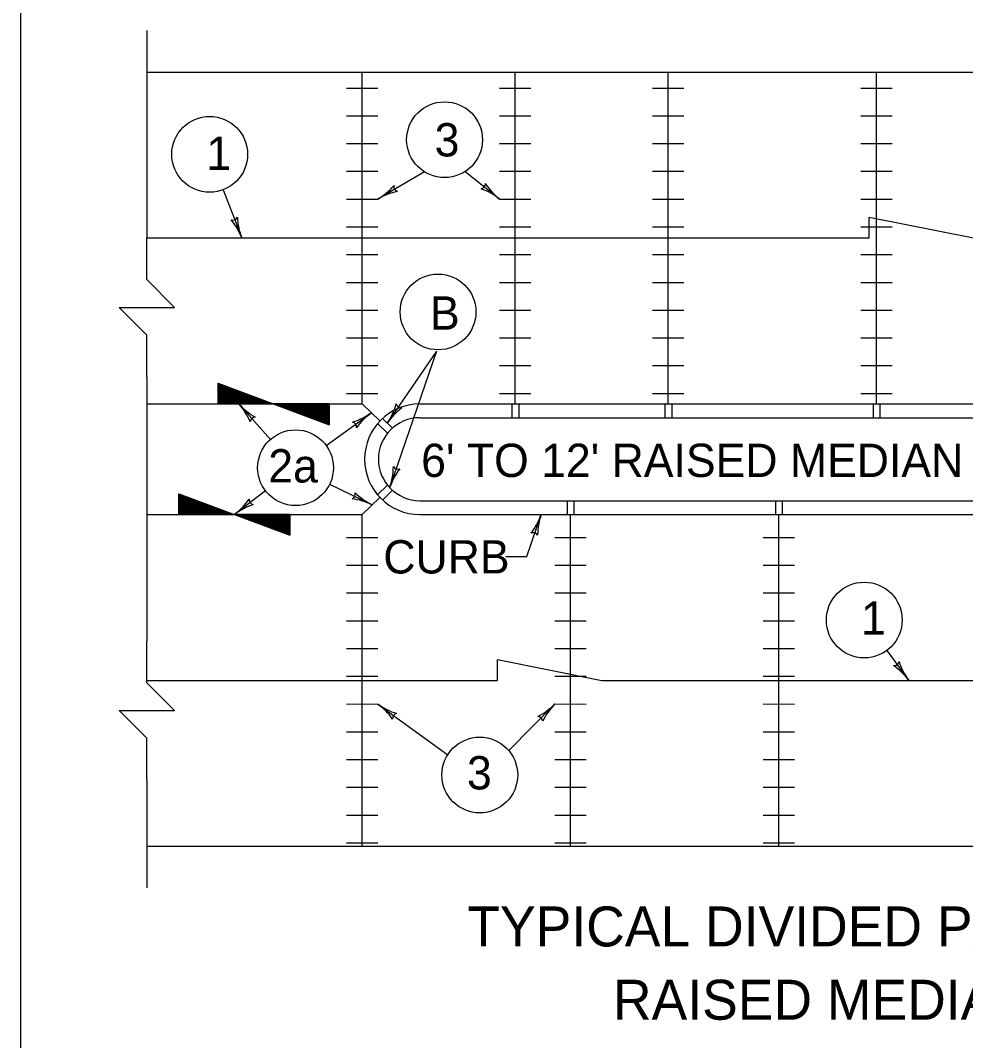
# Model space of a CAD drawing. Extents: x 1000 to 1036.3, y 1000 to 1022.
# Drawn here: x 1007 to 1012.67, y 1006.06 to 1012.19 of the extents above; entities that cross this region are included whole.
import ezdxf

# ---------------------------------------------------------------- set-up
doc = ezdxf.new("R2010")
doc.units = 0
for name, color, linetype in [('Level 1', 7, 'Continuous'), ('Level 10', 7, 'Continuous'), ('Level 11', 7, 'Continuous')]:
    doc.layers.add(name, color=color, linetype=linetype)

msp = doc.modelspace()

# ---------------------------------------------------------------- linework, layer by layer
at = {"layer": 'Level 1'}
for p, q in [((1007.7583, 1012.1288), (1007.7583, 1010.8828)), ((1007.7583, 1011.8788), (1018.7622, 1011.8788)), ((1009.0511, 1009.8868), (1009.0511, 1011.8788)), ((1009.9692, 1009.8868), (1009.9692, 1011.8788)), ((1010.8872, 1009.8868), (1010.8872, 1011.8788)), ((1012.1372, 1009.8868), (1012.1372, 1011.8788)), ((1012.1372, 1009.8868), (1012.1372, 1011.8788)), ((1008.9576, 1011.7832), (1009.1443, 1011.7832)), ((1009.8757, 1011.7832), (1010.0624, 1011.7832)), ((1010.7937, 1011.7832), (1010.9805, 1011.7832)), ((1012.0437, 1011.7832), (1012.2305, 1011.7832)), ((1008.9575, 1011.6165), (1009.1442, 1011.6165)), ((1009.8756, 1011.6165), (1010.0623, 1011.6165)), ((1010.7937, 1011.6165), (1010.9804, 1011.6165)), ((1012.0437, 1011.6165), (1012.2304, 1011.6165)), ((1008.9576, 1011.4498), (1009.1443, 1011.4498)), ((1009.8757, 1011.4498), (1010.0624, 1011.4498)), ((1010.7937, 1011.4498), (1010.9805, 1011.4498)), ((1012.0437, 1011.4498), (1012.2305, 1011.4498)), ((1008.9576, 1011.2832), (1009.1443, 1011.2832)), ((1009.4241, 1011.2802), (1009.1442, 1011.1165)), ((1009.8756, 1011.1165), (1009.6694, 1011.2792)), ((1009.8757, 1011.2832), (1010.0624, 1011.2832)), ((1010.7937, 1011.2832), (1010.9805, 1011.2832)), ((1012.0437, 1011.2832), (1012.2305, 1011.2832)), ((1008.2171, 1011.1726), (1008.3278, 1010.8828)), ((1008.9575, 1011.1165), (1009.1442, 1011.1165)), ((1009.8756, 1011.1165), (1010.0623, 1011.1165)), ((1010.7937, 1011.1165), (1010.9804, 1011.1165)), ((1012.0437, 1011.1165), (1012.2304, 1011.1165)), ((1012.094, 1010.8828), (1012.094, 1011.0078)), ((1012.094, 1011.0078), (1012.719, 1010.8828)), ((1008.9575, 1010.9498), (1009.1442, 1010.9498)), ((1009.8756, 1010.9498), (1010.0623, 1010.9498)), ((1010.7937, 1010.9498), (1010.9804, 1010.9498)), ((1012.0437, 1010.9498), (1012.2304, 1010.9498)), ((1007.7583, 1010.8828), (1012.094, 1010.8828)), ((1009.0511, 1010.8828), (1010.8872, 1010.8828)), ((1008.9575, 1010.7832), (1009.1442, 1010.7832)), ((1009.8756, 1010.7832), (1010.0623, 1010.7832)), ((1010.7937, 1010.7832), (1010.9804, 1010.7832)), ((1012.0437, 1010.7832), (1012.2304, 1010.7832)), ((1008.9574, 1010.6165), (1009.1442, 1010.6165)), ((1009.8755, 1010.6165), (1010.0622, 1010.6165)), ((1010.7936, 1010.6165), (1010.9803, 1010.6165)), ((1012.0436, 1010.6165), (1012.2303, 1010.6165)), ((1008.9574, 1010.4499), (1009.1442, 1010.4499)), ((1009.8755, 1010.4499), (1010.0622, 1010.4499)), ((1010.7936, 1010.4499), (1010.9803, 1010.4499)), ((1012.0436, 1010.4499), (1012.2303, 1010.4499)), ((1008.9575, 1010.2832), (1009.1442, 1010.2832)), ((1009.8756, 1010.2832), (1010.0623, 1010.2832)), ((1010.7937, 1010.2832), (1010.9804, 1010.2832)), ((1012.0437, 1010.2832), (1012.2304, 1010.2832)), ((1009.4977, 1010.203), (1009.2016, 1009.7713)), ((1009.4977, 1010.203), (1009.2168, 1009.386)), ((1008.9575, 1010.1166), (1009.1442, 1010.1166)), ((1009.8756, 1010.1166), (1010.0623, 1010.1166)), ((1010.7937, 1010.1166), (1010.9804, 1010.1166)), ((1012.0437, 1010.1166), (1012.2304, 1010.1166)), ((1007.7583, 1010.0495), (1007.7583, 1008.4631)), ((1008.1871, 1009.8868), (1008.1871, 1010.0118)), ((1008.1871, 1010.0118), (1008.8532, 1009.7618)), ((1008.1871, 1010.008), (1008.1973, 1010.008)), ((1008.1871, 1010.0026), (1008.2117, 1010.0026)), ((1008.1871, 1009.9972), (1008.2262, 1009.9972)), ((1008.1871, 1009.9928), (1008.2379, 1009.9928)), ((1008.1871, 1009.9852), (1008.2582, 1009.9852)), ((1008.1871, 1009.9797), (1008.2728, 1009.9797)), ((1008.1871, 1009.9732), (1008.2901, 1009.9732)), ((1008.1871, 1009.9677), (1008.3048, 1009.9677)), ((1008.1871, 1009.9612), (1008.3221, 1009.9612)), ((1008.1871, 1009.9557), (1008.3367, 1009.9557)), ((1008.1871, 1009.9493), (1008.3507, 1009.9493)), ((1008.1871, 1009.9437), (1008.3687, 1009.9437)), ((1008.1871, 1009.9372), (1008.386, 1009.9372)), ((1008.1871, 1009.9295), (1008.4064, 1009.9295)), ((1008.1871, 1009.9262), (1008.4151, 1009.9262)), ((1008.1871, 1009.9207), (1008.4298, 1009.9207)), ((1008.1871, 1009.9164), (1008.4413, 1009.9164)), ((1008.1871, 1009.9088), (1008.4615, 1009.9088)), ((1008.1871, 1009.9033), (1008.4762, 1009.9033)), ((1008.9574, 1009.9499), (1009.1442, 1009.9498)), ((1009.8755, 1009.9499), (1010.0622, 1009.9498)), ((1010.7936, 1009.9499), (1010.9803, 1009.9498)), ((1012.0436, 1009.9499), (1012.2303, 1009.9498)), ((1007.7583, 1009.8868), (1009.0511, 1009.8868)), ((1008.1871, 1009.8957), (1008.4966, 1009.8957)), ((1008.1871, 1009.8924), (1008.5052, 1009.8924)), ((1008.1871, 1009.8902), (1008.511, 1009.8902)), ((1008.8532, 1009.8868), (1008.1871, 1009.8868)), ((1008.5001, 1009.6737), (1008.3113, 1009.8868)), ((1008.8532, 1009.8815), (1008.5343, 1009.8815)), ((1008.8532, 1009.8772), (1008.5459, 1009.8772)), ((1008.8532, 1009.8718), (1008.5603, 1009.8718)), ((1008.8532, 1009.8673), (1008.5721, 1009.8673)), ((1008.8532, 1009.8608), (1008.5894, 1009.8608)), ((1008.8532, 1009.8575), (1008.5983, 1009.8575)), ((1008.8532, 1009.8521), (1008.6128, 1009.8521)), ((1008.8532, 1009.8467), (1008.6272, 1009.8467)), ((1008.8532, 1009.8433), (1008.636, 1009.8433)), ((1008.8532, 1009.8868), (1008.8532, 1009.7618)), ((1009.0511, 1009.8868), (1009.1575, 1009.7847)), ((1009.3971, 1009.8868), (1014.3111, 1009.8868)), ((1009.9484, 1009.8868), (1009.9484, 1009.8038)), ((1009.9899, 1009.8868), (1009.9899, 1009.8038)), ((1010.8665, 1009.8868), (1010.8665, 1009.8038)), ((1010.908, 1009.8868), (1010.908, 1009.8038)), ((1012.1165, 1009.8868), (1012.1165, 1009.8038)), ((1012.158, 1009.8868), (1012.158, 1009.8038)), ((1008.8532, 1009.8379), (1008.6504, 1009.8379)), ((1008.8532, 1009.8324), (1008.6651, 1009.8324)), ((1008.8532, 1009.8292), (1008.6737, 1009.8292)), ((1008.8532, 1009.8243), (1008.6867, 1009.8243)), ((1008.8532, 1009.8204), (1008.6971, 1009.8204)), ((1008.8532, 1009.8182), (1008.7028, 1009.8182)), ((1008.8532, 1009.8128), (1008.7173, 1009.8128)), ((1008.8532, 1009.8073), (1008.7319, 1009.8073)), ((1008.8532, 1009.8041), (1008.7406, 1009.8041)), ((1008.8532, 1009.7998), (1008.7522, 1009.7998)), ((1008.8532, 1009.7953), (1008.7639, 1009.7953)), ((1008.8532, 1009.791), (1008.7755, 1009.791)), ((1008.8532, 1009.7856), (1008.7899, 1009.7856)), ((1008.8532, 1009.7812), (1008.8017, 1009.7812)), ((1008.8349, 1009.6371), (1009.1061, 1009.834)), ((1009.172, 1009.7998), (1009.2325, 1009.7417)), ((1009.3971, 1009.8038), (1014.3111, 1009.8038)), ((1008.8532, 1009.7747), (1008.819, 1009.7747)), ((1008.8532, 1009.7692), (1008.8337, 1009.7692)), ((1008.8532, 1009.7637), (1008.8481, 1009.7637)), ((1009.1429, 1009.7695), (1009.2034, 1009.7114)), ((1008.4705, 1009.3649), (1008.2853, 1009.2228)), ((1008.8557, 1009.4044), (1009.1115, 1009.2808)), ((1009.2035, 1009.3982), (1009.1429, 1009.3401)), ((1009.2325, 1009.3679), (1009.172, 1009.3098)), ((1007.9513, 1009.2228), (1007.9513, 1009.3478)), ((1007.9513, 1009.3478), (1008.6174, 1009.0978)), ((1007.9513, 1009.344), (1007.9616, 1009.344)), ((1007.9513, 1009.3386), (1007.976, 1009.3386)), ((1007.9513, 1009.3332), (1007.9904, 1009.3332)), ((1007.9513, 1009.3288), (1008.0022, 1009.3288)), ((1007.9513, 1009.3212), (1008.0224, 1009.3212)), ((1007.9513, 1009.3157), (1008.0371, 1009.3157)), ((1007.9513, 1009.3092), (1008.0543, 1009.3092)), ((1007.9513, 1009.3037), (1008.069, 1009.3037)), ((1007.9513, 1009.2972), (1008.0863, 1009.2972)), ((1007.9513, 1009.2917), (1008.101, 1009.2917)), ((1009.1575, 1009.325), (1009.0511, 1009.2228)), ((1009.3971, 1009.3058), (1014.3111, 1009.3058)), ((1010.2803, 1009.3058), (1010.2803, 1009.2228)), ((1010.3218, 1009.3058), (1010.3218, 1009.2228)), ((1011.5303, 1009.3058), (1011.5303, 1009.2228)), ((1011.5718, 1009.3058), (1011.5718, 1009.2228)), ((1007.9513, 1009.2853), (1008.1149, 1009.2853)), ((1007.9513, 1009.2797), (1008.1329, 1009.2797)), ((1007.9513, 1009.2732), (1008.1502, 1009.2732)), ((1007.9513, 1009.2655), (1008.1707, 1009.2655)), ((1007.9513, 1009.2622), (1008.1793, 1009.2622)), ((1007.9513, 1009.2568), (1008.194, 1009.2568)), ((1007.9513, 1009.2524), (1008.2056, 1009.2524)), ((1007.9513, 1009.2448), (1008.2257, 1009.2448)), ((1007.9513, 1009.2393), (1008.2404, 1009.2393)), ((1007.9513, 1009.2317), (1008.2608, 1009.2317)), ((1007.9513, 1009.2284), (1008.2695, 1009.2284)), ((1007.7583, 1009.2228), (1009.0511, 1009.2228)), ((1007.9513, 1009.2262), (1008.2752, 1009.2262)), ((1008.6174, 1009.2228), (1007.9513, 1009.2228)), ((1008.6174, 1009.2175), (1008.2986, 1009.2175)), ((1008.6174, 1009.2132), (1008.3102, 1009.2132)), ((1008.6174, 1009.2077), (1008.3246, 1009.2077)), ((1008.6174, 1009.2033), (1008.3363, 1009.2033)), ((1008.6174, 1009.1968), (1008.3537, 1009.1968)), ((1008.6174, 1009.1935), (1008.3625, 1009.1935)), ((1008.6174, 1009.1881), (1008.377, 1009.1881)), ((1008.6174, 1009.1827), (1008.3914, 1009.1827)), ((1008.6174, 1009.1793), (1008.4002, 1009.1793)), ((1008.6174, 1009.1739), (1008.4147, 1009.1739)), ((1008.6174, 1009.1684), (1008.4293, 1009.1684)), ((1008.6174, 1009.2228), (1008.6174, 1009.0978)), ((1009.0511, 1007.2308), (1009.0511, 1009.2228)), ((1009.3971, 1009.2228), (1014.3111, 1009.2228)), ((1010.0382, 1008.9713), (1010.125, 1009.2228)), ((1010.3011, 1007.2308), (1010.3011, 1009.2228)), ((1010.3011, 1007.2308), (1010.3011, 1009.2228)), ((1011.5511, 1007.2308), (1011.5511, 1009.2228)), ((1011.5511, 1007.2308), (1011.5511, 1009.2228)), ((1008.6174, 1009.1652), (1008.438, 1009.1652)), ((1008.6174, 1009.1603), (1008.4509, 1009.1603)), ((1008.6174, 1009.1564), (1008.4613, 1009.1564)), ((1008.6174, 1009.1542), (1008.4671, 1009.1542)), ((1008.6174, 1009.1488), (1008.4816, 1009.1488)), ((1008.6174, 1009.1433), (1008.4962, 1009.1433)), ((1008.6174, 1009.1401), (1008.5048, 1009.1401)), ((1008.6174, 1009.1357), (1008.5164, 1009.1357)), ((1008.6174, 1009.1313), (1008.5282, 1009.1313)), ((1008.6174, 1009.127), (1008.5397, 1009.127)), ((1008.6174, 1009.1216), (1008.5542, 1009.1216)), ((1008.6174, 1009.1172), (1008.5659, 1009.1172)), ((1008.6174, 1009.1107), (1008.5833, 1009.1107)), ((1008.6174, 1009.1052), (1008.5979, 1009.1052)), ((1008.6174, 1009.0997), (1008.6123, 1009.0997)), ((1008.9577, 1009.0852), (1009.1444, 1009.0851)), ((1010.2077, 1009.0852), (1010.3944, 1009.0851)), ((1011.4577, 1009.0852), (1011.6444, 1009.0851)), ((1009.9132, 1008.9713), (1010.0382, 1008.9713)), ((1008.9577, 1008.9184), (1009.1444, 1008.9184)), ((1010.2077, 1008.9184), (1010.3944, 1008.9184)), ((1011.4577, 1008.9184), (1011.6444, 1008.9184)), ((1008.9576, 1008.7518), (1009.1443, 1008.7518)), ((1010.2076, 1008.7518), (1010.3943, 1008.7518)), ((1011.4576, 1008.7518), (1011.6443, 1008.7518)), ((1008.9576, 1008.5852), (1009.1443, 1008.5851)), ((1010.2076, 1008.5852), (1010.3943, 1008.5851)), ((1011.4576, 1008.5852), (1011.6443, 1008.5851)), ((1008.9576, 1008.4183), (1009.1443, 1008.4183)), ((1010.2076, 1008.4183), (1010.3943, 1008.4183)), ((1011.4576, 1008.4183), (1011.6443, 1008.4183)), ((1012.1984, 1008.4058), (1012.3302, 1008.2268)), ((1009.8635, 1008.2268), (1009.8635, 1008.3518)), ((1009.8635, 1008.3518), (1010.4885, 1008.2268)), ((1008.9575, 1008.2518), (1009.1442, 1008.2518)), ((1010.2075, 1008.2518), (1010.3942, 1008.2518)), ((1011.4575, 1008.2518), (1011.6442, 1008.2518)), ((1007.7583, 1008.2268), (1009.8635, 1008.2268)), ((1010.4885, 1008.2268), (1013.9052, 1008.2268)), ((1008.9575, 1008.0852), (1009.1442, 1008.0851)), ((1009.1442, 1008.0851), (1009.5639, 1007.7799)), ((1009.9325, 1007.8085), (1010.2075, 1008.0852)), ((1010.2075, 1008.0852), (1010.3942, 1008.0851)), ((1011.4575, 1008.0852), (1011.6442, 1008.0851)), ((1008.9575, 1007.9184), (1009.1442, 1007.9184)), ((1010.2075, 1007.9184), (1010.3942, 1007.9184)), ((1011.4575, 1007.9184), (1011.6442, 1007.9184)), ((1008.9575, 1007.7518), (1009.1442, 1007.7518)), ((1010.2075, 1007.7518), (1010.3942, 1007.7518)), ((1011.4575, 1007.7518), (1011.6442, 1007.7518)), ((1007.7583, 1007.6297), (1007.7583, 1006.9808)), ((1008.9575, 1007.5851), (1009.1442, 1007.5851)), ((1010.2075, 1007.5851), (1010.3942, 1007.5851)), ((1011.4575, 1007.5851), (1011.6442, 1007.5851)), ((1008.9575, 1007.4184), (1009.1442, 1007.4184)), ((1010.2075, 1007.4184), (1010.3942, 1007.4184)), ((1011.4575, 1007.4184), (1011.6442, 1007.4184)), ((1007.7583, 1007.2308), (1018.7622, 1007.2308)), ((1008.9575, 1007.2518), (1009.1442, 1007.2518)), ((1010.2075, 1007.2518), (1010.3942, 1007.2518)), ((1011.4575, 1007.2518), (1011.6442, 1007.2518))]:
    msp.add_line(p, q, dxfattribs=at)
for points in [[(1007.7583, 1010.0495), (1007.7583, 1010.2995), (1007.5917, 1010.4662), (1007.925, 1010.4662), (1007.7583, 1010.6328), (1007.7583, 1010.8828)], [(1007.7583, 1007.6297), (1007.7583, 1007.8797), (1007.5917, 1008.0464), (1007.925, 1008.0464), (1007.7583, 1008.2131), (1007.7583, 1008.4631)]]:
    msp.add_lwpolyline(points, dxfattribs=at)
for centre, radius in [((1009.5452, 1011.4727), 0.2274), ((1008.1358, 1011.385), 0.2274), ((1009.5062, 1010.439), 0.2274), ((1008.5119, 1009.8884), 0.000903), ((1008.6509, 1009.5034), 0.2274), ((1008.2762, 1009.2244), 0.000903), ((1012.0636, 1008.589), 0.2274), ((1009.7565, 1007.6589), 0.2274)]:
    msp.add_circle(centre, radius, dxfattribs=at)
for centre, radius, start, end in [((1008.9469, 1011.454), 0.3909, 300.31716, 318.98594), ((1009.2726, 1011.1915), 0.0313, 169.09176, 251.20845), ((1009.7589, 1011.2086), 0.0313, 280.50411, 2.6208), ((1010.1177, 1011.4234), 0.3909, 213.07667, 231.7234), ((1009.3416, 1010.779), 0.3909, 101.66432, 120.31105), ((1009.6334, 1010.8096), 0.3909, 51.72951, 70.39829), ((1008.9469, 1011.454), 0.3909, 300.30494, 300.31716), ((1009.6334, 1010.8096), 0.3909, 51.71729, 51.72951), ((1008.2748, 1011.0217), 0.0313, 249.69276, 331.80945), ((1008.693, 1011.0224), 0.3909, 182.26532, 200.91205), ((1007.9627, 1010.7433), 0.3909, 20.91816, 39.58694), ((1007.9627, 1010.7433), 0.3909, 20.90593, 20.91816), ((1008.604, 1010.146), 0.3909, 221.5113, 221.52352), ((1008.604, 1010.146), 0.3909, 221.52352, 240.19231), ((1008.0186, 1009.6277), 0.3909, 22.87068, 41.51741), ((1008.518, 1009.8886), 0.000903, 234.23684, 264.61808), ((1009.3971, 1009.5548), 0.332, 90, 270), ((1008.8792, 1009.9925), 0.3909, 325.55349, 344.22227), ((1009.524, 1009.5502), 0.3909, 126.90065, 145.54738), ((1009.2857, 1009.8939), 0.0313, 194.32809, 276.44478), ((1008.4099, 1009.7755), 0.0313, 90.29812, 172.41481), ((1008.8764, 1010.1503), 0.3909, 287.33368, 305.98041), ((1009.3358, 1009.5177), 0.3909, 125.98652, 144.65531), ((1009.3358, 1009.5177), 0.3909, 125.9743, 125.98652), ((1009.3971, 1009.5548), 0.249, 90, 270), ((1008.9858, 1009.7467), 0.0313, 354.76112, 76.87781), ((1008.8792, 1009.9925), 0.3909, 325.54126, 325.55349), ((1008.8471, 1009.5131), 0.3909, 341.03024, 359.69903), ((1009.5865, 1009.2589), 0.3909, 142.3774, 161.02413), ((1009.2652, 1009.5266), 0.0313, 209.80484, 291.92154), ((1008.9777, 1009.3455), 0.0313, 292.99118, 15.10788), ((1009.2815, 1009.6329), 0.3909, 225.56374, 244.21047), ((1008.8471, 1009.5131), 0.3909, 341.01802, 341.03024), ((1008.0473, 1009.533), 0.3909, 307.48754, 326.15633), ((1008.4032, 1009.3133), 0.0313, 176.26214, 258.37883), ((1008.9415, 1008.9288), 0.3909, 64.21658, 82.88537), ((1008.5232, 1008.9126), 0.3909, 108.8347, 127.48143), ((1008.9415, 1008.9288), 0.3909, 64.20436, 64.21658), ((1008.2823, 1009.2246), 0.000903, 234.23684, 264.61808), ((1008.0473, 1009.533), 0.3909, 307.47532, 307.48754), ((1009.7555, 1009.3504), 0.3909, 322.29932, 340.94605), ((1010.4945, 1009.0952), 0.3909, 160.95216, 179.62095), ((1010.4945, 1009.0952), 0.3909, 160.93994, 160.95216), ((1010.0764, 1009.0823), 0.0313, 29.72676, 111.84346), ((1012.2421, 1008.3466), 0.0313, 265.14621, 347.2629), ((1012.0155, 1007.995), 0.3909, 36.37161, 55.04039), ((1012.645, 1008.4587), 0.3909, 197.71877, 216.3655), ((1012.0155, 1007.995), 0.3909, 36.35939, 36.37161), ((1009.3742, 1008.4013), 0.3909, 233.97765, 252.64643), ((1009.3742, 1008.4013), 0.3909, 233.96543, 233.97765), ((1008.9143, 1007.7689), 0.3909, 35.32481, 53.97154), ((1009.9302, 1008.3608), 0.3909, 296.5217, 315.16843), ((1010.4848, 1007.8096), 0.3909, 135.17454, 153.84332), ((1010.4848, 1007.8096), 0.3909, 135.16231, 135.17454), ((1009.2645, 1007.9976), 0.0313, 102.75225, 184.86894), ((1010.1027, 1007.9798), 0.0313, 3.94914, 86.06583)]:
    msp.add_arc(centre, radius, start, end, dxfattribs=at)
at = {"layer": 'Level 10'}
msp.add_line((1007, 1021.5), (1007, 1000.5), dxfattribs=at)
at = {"layer": 'Level 11'}
msp.add_lwpolyline([(1007, 1000.5), (1035.5, 1000.5), (1035.5, 1021.5), (1007, 1021.5)], close=True, dxfattribs=at)

# ---------------------------------------------------------------- texts
at = {"layer": 'Level 1'}
for s, height, p in [('3', 0.2, (1009.4856, 1011.3724)), ('1', 0.2, (1008.1159, 1011.2917)), ('B', 0.2, (1009.4577, 1010.3325)), ('2a', 0.2, (1008.4873, 1009.415)), ("6' TO 12' RAISED MEDIAN", 0.2, (1009.4049, 1009.4479)), ('CURB', 0.2, (1009.1777, 1008.8686)), ('1', 0.2, (1012.0446, 1008.5007)), ('3', 0.2, (1009.6797, 1007.5723)), ('TYPICAL DIVIDED PAVEMENT WITH NARROW', 0.24, (1009.6817, 1006.6297)), ('RAISED MEDIAN AND CROSS-OVER', 0.24, (1010.5557, 1006.1897))]:
    msp.add_text(s, height=height, dxfattribs=at).set_placement(p)

doc.saveas('drawing.dxf')
